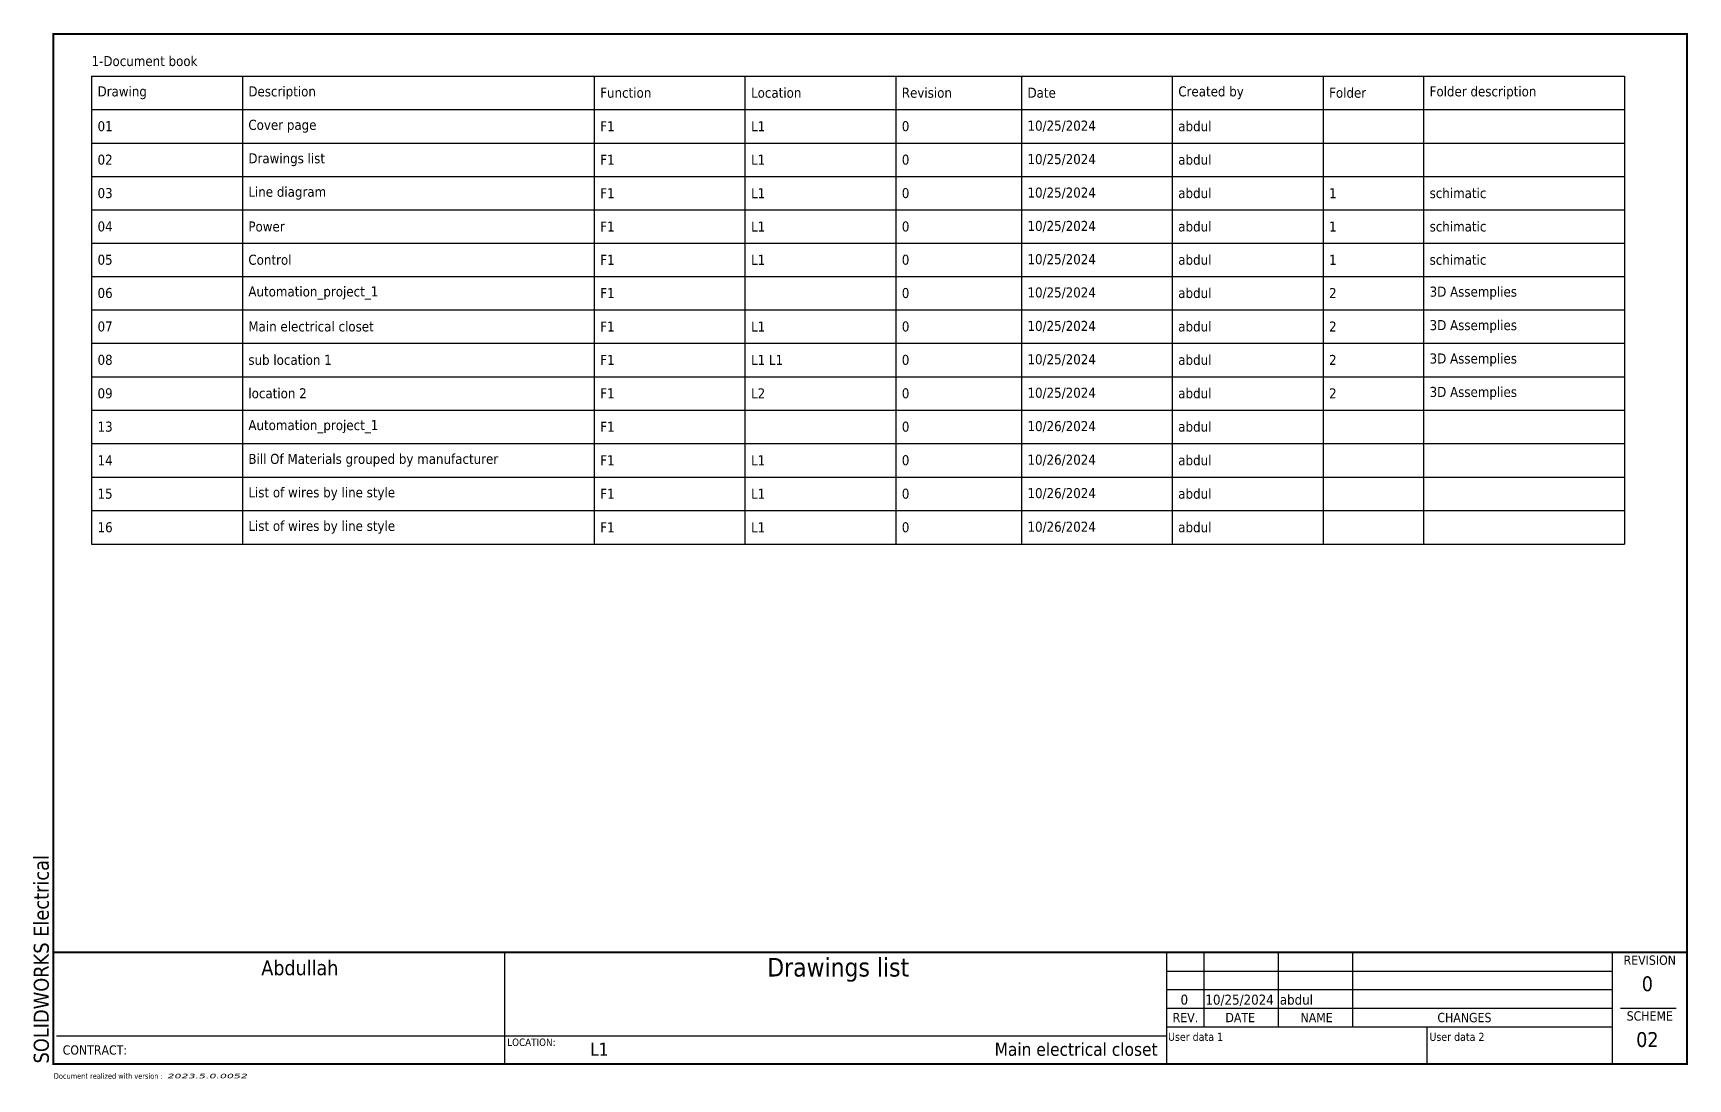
# Model space of a CAD drawing. Header units: inches. Extents: x 0.2 to 16.6, y 0.2 to 10.6.
import ezdxf
from ezdxf.enums import TextEntityAlignment as Align

# ---------------------------------------------------------------- set-up
doc = ezdxf.new("R2010")
doc.units = ezdxf.units.IN
doc.header["$LTSCALE"] = 0.5
doc.header["$MEASUREMENT"] = 0
doc.layers.add('TITLEBLOCK', color=7, linetype='Continuous')
doc.styles.add('TAHOMA_STANDARD', font='')
doc.styles.add('TR_BOM_DATA', font='tahoma.ttf', dxfattribs={"height": 0.1})
doc.styles.add('TR_BOM_HEADING', font='tahoma.ttf', dxfattribs={"height": 0.1})
doc.styles.add('TR_BOM_TITLE', font='tahoma.ttf', dxfattribs={"height": 0.1})
doc.styles.get('TAHOMA_STANDARD').set_extended_font_data('Tahoma')

# ---------------------------------------------------------------- blocks, each defined once
blk = doc.blocks.new('TR_FDP_ANSI_B_EN')
at = {"color": 7}
for p, q in [((4.862, 0.37), (4.862, 1.48)), ((11.446, 0.37), (11.446, 1.48)), ((11.816, 0.74), (11.816, 1.48)), ((12.556, 0.74), (12.556, 1.48)), ((13.296, 0.74), (13.296, 1.48)), ((15.88, 0.37), (15.88, 1.48)), ((11.446, 1.295), (15.88, 1.295)), ((11.446, 1.11), (15.88, 1.11)), ((11.446, 0.925), (15.88, 0.925)), ((15.958, 0.925), (16.513, 0.925)), ((11.446, 0.74), (15.88, 0.74)), ((14.033, 0.74), (14.033, 0.37)), ((11.45, 0.647), (0.4, 0.647))]:
    blk.add_line(p, q, dxfattribs=at)
at = {"color": 7, "const_width": 0.0185}
blk.add_lwpolyline([(0.37, 10.619), (16.62, 10.619), (16.62, 0.37), (0.37, 0.37)], close=True, dxfattribs=at)
blk.add_lwpolyline([(0.37, 1.48), (16.62, 1.48)], dxfattribs=at)
at = {"color": 7, "style": 'TAHOMA_STANDARD'}
for s, p in [('REVISION', (16.25, 1.403)), ('CHANGES', (14.406, 0.832)), ('SCHEME', (16.25, 0.848))]:
    blk.add_text(s, height=0.0925, dxfattribs=at).set_placement(p, align=Align.MIDDLE_CENTER)
for s, p in [('REV.', (11.631, 0.832)), ('DATE', (12.176, 0.832)), ('NAME', (12.936, 0.832))]:
    blk.add_text(s, height=0.0925, dxfattribs=at).set_placement(p, align=Align.MIDDLE)
for s, height, p in [('CONTRACT:', 0.0925, (0.463, 0.509)), ('LOCATION:', 0.074, (4.885, 0.586)), ('Document realized with version :', 0.0555, (0.375, 0.25))]:
    blk.add_text(s, height=height, dxfattribs=at).set_placement(p, align=Align.MIDDLE_LEFT)
blk.add_attdef('#APP_NAME', text='', height=0.15, rotation=90, dxfattribs=at).set_placement((0.25, 0.375), align=Align.MIDDLE_LEFT)
for tag, height, p in [('#PROJECT_DWG_OFFICE', 0.148, (2.822, 1.253)), ('#FOLIO_TZ_0_L1', 0.185, (8.177, 1.24)), ('#PROJECT_DWG_OFFICE_ADDRESS_1', 0.111, (2.822, 1.044)), ('#PROJECT_DWG_OFFICE_ADDRESS_2', 0.111, (2.822, 0.894)), ('#FOLIO_TZ_1_L1', 0.148, (8.18, 0.957)), ('#PROJECT_DWG_OFFICE_ADDRESS_3', 0.111, (2.822, 0.738)), ('#FOLIO_TZ_2_L1', 0.148, (8.177, 0.746))]:
    blk.add_attdef(tag, text='', height=height, dxfattribs=at).set_placement(p, align=Align.CENTER)
for tag, height, p in [('#REV_NO_-0', 0.1, (11.62, 1.38)), ('#REV_NO_-1', 0.1, (11.62, 1.2)), ('#REV_NO', 0.148, (16.226, 1.168)), ('#REV_NO_-2', 0.1, (11.62, 1.01)), ('#FOLIO_TAG', 0.148, (16.226, 0.613))]:
    blk.add_attdef(tag, text='', height=height, dxfattribs=at).set_placement(p, align=Align.MIDDLE_CENTER)
for tag, height, p in [('#REV_CREATED_ON_-0', 0.1, (11.83, 1.38)), ('#REV_CREATED_BY_-0', 0.1, (12.57, 1.38)), ('#REV_NO_-0_TZ_0_L1', 0.1, (13.31, 1.38)), ('#REV_CREATED_ON_-1', 0.1, (11.83, 1.2)), ('#REV_CREATED_BY_-1', 0.1, (12.57, 1.2)), ('#REV_NO_-1_TZ_0_L1', 0.1, (13.31, 1.2)), ('#REV_CREATED_ON_-2', 0.1, (11.83, 1.01)), ('#REV_CREATED_BY_-2', 0.1, (12.57, 1.01)), ('#REV_NO_-2_TZ_0_L1', 0.1, (13.31, 1.01)), ('#FOLIO_LOC_TAG', 0.13, (5.71, 0.516))]:
    blk.add_attdef(tag, text='', height=height, dxfattribs=at).set_placement(p, align=Align.MIDDLE_LEFT)
for tag, p, height in [('##BUNDLE_TX_0_L1', (11.458, 0.6), 0.08), ('##BUNDLE_TX_1_L1', (14.058, 0.6), 0.08), ('#BUNDLE_TX_0', (11.508, 0.45), 0.0925), ('#BUNDLE_TX_1', (14.108, 0.45), 0.0925)]:
    blk.add_attdef(tag, p, '', height=height, dxfattribs=at)
blk.add_attdef('#PROJECT_CONTRACT_NUM', text='', height=0.13, dxfattribs=at).set_placement((1.397, 0.418), align=Align.BOTTOM_LEFT)
blk.add_attdef('#FOLIO_LOC_TZ_0_L1', text='', height=0.13, dxfattribs=at).set_placement((11.354, 0.516), align=Align.MIDDLE_RIGHT)
at = {"color": 7, "style": 'TAHOMA_STANDARD', "oblique": 15, "width": 2.071003}
blk.add_attdef('#ELVER', text='', height=0.0447, dxfattribs=at).set_placement((1.5, 0.25), align=Align.MIDDLE_LEFT)
blk = doc.blocks.new('*T20')
at = {"color": 0, "linetype": 'ByBlock', "lineweight": -2}
for p, q in [((0, 0), (15.25, 0)), ((0, 0), (0, -4.656)), ((1.5, 0), (1.5, -4.656)), ((5, 0), (5, -4.656)), ((6.5, 0), (6.5, -4.656)), ((8, 0), (8, -4.656)), ((9.25, 0), (9.25, -4.656)), ((10.75, 0), (10.75, -4.656)), ((12.25, 0), (12.25, -4.656)), ((13.25, 0), (13.25, -4.656)), ((15.25, 0), (15.25, -4.656)), ((0, -0.332), (15.25, -0.332)), ((0, -0.666), (15.25, -0.666)), ((0, -0.999), (15.25, -0.999)), ((0, -1.332), (15.25, -1.332)), ((0, -1.662), (15.25, -1.662)), ((0, -1.993), (15.25, -1.993)), ((0, -2.326), (15.25, -2.326)), ((0, -2.658), (15.25, -2.658)), ((0, -2.991), (15.25, -2.991)), ((0, -3.323), (15.25, -3.323)), ((0, -3.656), (15.25, -3.656)), ((0, -3.99), (15.25, -3.99)), ((0, -4.323), (15.25, -4.323)), ((0, -4.656), (15.25, -4.656))]:
    blk.add_line(p, q, dxfattribs=at)
at = {"color": 150, "char_height": 0.1, "attachment_point": 4, "style": 'TR_BOM_HEADING'}
for s, insert, width in [('Drawing', (0.06, -0.166), 1.38), ('Description', (1.56, -0.166), 3.38), ('Function', (5.06, -0.166), 1.38), ('Location', (6.56, -0.166), 1.38), ('Revision', (8.06, -0.166), 1.13), ('Date', (9.31, -0.166), 1.38), ('Created by', (10.81, -0.166), 1.38), ('Folder', (12.31, -0.166), 0.88), ('Folder description', (13.31, -0.166), 1.88)]:
    blk.add_mtext(s, dxfattribs=dict(at, insert=insert, width=width))
at = {"color": 7, "char_height": 0.1, "attachment_point": 4, "style": 'TR_BOM_DATA'}
for s, insert, width in [('01', (0.06, -0.499), 1.38), ('Cover page', (1.56, -0.499), 3.38), ('F1', (5.06, -0.499), 1.38), ('L1', (6.56, -0.499), 1.38), ('0', (8.06, -0.499), 1.13), ('10/25/2024', (9.31, -0.499), 1.38), ('abdul', (10.81, -0.499), 1.38), ('02', (0.06, -0.832), 1.38), ('Drawings list', (1.56, -0.832), 3.38), ('F1', (5.06, -0.832), 1.38), ('L1', (6.56, -0.832), 1.38), ('0', (8.06, -0.832), 1.13), ('10/25/2024', (9.31, -0.832), 1.38), ('abdul', (10.81, -0.832), 1.38), ('03', (0.06, -1.165), 1.38), ('Line diagram', (1.56, -1.165), 3.38), ('F1', (5.06, -1.165), 1.38), ('L1', (6.56, -1.165), 1.38), ('0', (8.06, -1.165), 1.13), ('10/25/2024', (9.31, -1.165), 1.38), ('abdul', (10.81, -1.165), 1.38), ('1', (12.31, -1.165), 0.88), ('schimatic', (13.31, -1.165), 1.88), ('04', (0.06, -1.497), 1.38), ('Power', (1.56, -1.497), 3.38), ('F1', (5.06, -1.497), 1.38), ('L1', (6.56, -1.497), 1.38), ('0', (8.06, -1.497), 1.13), ('10/25/2024', (9.31, -1.497), 1.38), ('abdul', (10.81, -1.497), 1.38), ('1', (12.31, -1.497), 0.88), ('schimatic', (13.31, -1.497), 1.88), ('05', (0.06, -1.828), 1.38), ('Control', (1.56, -1.828), 3.38), ('F1', (5.06, -1.828), 1.38), ('L1', (6.56, -1.828), 1.38), ('0', (8.06, -1.828), 1.13), ('10/25/2024', (9.31, -1.828), 1.38), ('abdul', (10.81, -1.828), 1.38), ('1', (12.31, -1.828), 0.88), ('schimatic', (13.31, -1.828), 1.88), ('06', (0.06, -2.159), 1.38), ('Automation_project_1', (1.56, -2.159), 3.38), ('F1', (5.06, -2.159), 1.38), ('0', (8.06, -2.159), 1.13), ('10/25/2024', (9.31, -2.159), 1.38), ('abdul', (10.81, -2.159), 1.38), ('2', (12.31, -2.159), 0.88), ('3D Assemplies', (13.31, -2.159), 1.88), ('07', (0.06, -2.492), 1.38), ('Main electrical closet', (1.56, -2.492), 3.38), ('F1', (5.06, -2.492), 1.38), ('L1', (6.56, -2.492), 1.38), ('0', (8.06, -2.492), 1.13), ('10/25/2024', (9.31, -2.492), 1.38), ('abdul', (10.81, -2.492), 1.38), ('2', (12.31, -2.492), 0.88), ('3D Assemplies', (13.31, -2.492), 1.88), ('08', (0.06, -2.824), 1.38), ('sub location 1', (1.56, -2.824), 3.38), ('F1', (5.06, -2.824), 1.38), ('L1 L1', (6.56, -2.824), 1.38), ('0', (8.06, -2.824), 1.13), ('10/25/2024', (9.31, -2.824), 1.38), ('abdul', (10.81, -2.824), 1.38), ('2', (12.31, -2.824), 0.88), ('3D Assemplies', (13.31, -2.824), 1.88), ('09', (0.06, -3.157), 1.38), ('location 2', (1.56, -3.157), 3.38), ('F1', (5.06, -3.157), 1.38), ('L2', (6.56, -3.157), 1.38), ('0', (8.06, -3.157), 1.13), ('10/25/2024', (9.31, -3.157), 1.38), ('abdul', (10.81, -3.157), 1.38), ('2', (12.31, -3.157), 0.88), ('3D Assemplies', (13.31, -3.157), 1.88), ('13', (0.06, -3.489), 1.38), ('Automation_project_1', (1.56, -3.489), 3.38), ('F1', (5.06, -3.489), 1.38), ('0', (8.06, -3.489), 1.13), ('10/26/2024', (9.31, -3.489), 1.38), ('abdul', (10.81, -3.489), 1.38), ('14', (0.06, -3.823), 1.38), ('Bill Of Materials grouped by manufacturer', (1.56, -3.823), 3.38), ('F1', (5.06, -3.823), 1.38), ('L1', (6.56, -3.823), 1.38), ('0', (8.06, -3.823), 1.13), ('10/26/2024', (9.31, -3.823), 1.38), ('abdul', (10.81, -3.823), 1.38), ('15', (0.06, -4.156), 1.38), ('List of wires by line style', (1.56, -4.156), 3.38), ('F1', (5.06, -4.156), 1.38), ('L1', (6.56, -4.156), 1.38), ('0', (8.06, -4.156), 1.13), ('10/26/2024', (9.31, -4.156), 1.38), ('abdul', (10.81, -4.156), 1.38), ('16', (0.06, -4.49), 1.38), ('List of wires by line style', (1.56, -4.49), 3.38), ('F1', (5.06, -4.49), 1.38), ('L1', (6.56, -4.49), 1.38), ('0', (8.06, -4.49), 1.13), ('10/26/2024', (9.31, -4.49), 1.38), ('abdul', (10.81, -4.49), 1.38)]:
    blk.add_mtext(s, dxfattribs=dict(at, insert=insert, width=width))

msp = doc.modelspace()

# ---------------------------------------------------------------- block references
msp.add_blockref('*T20', (0.75, 10.2))
at = {"layer": 'TITLEBLOCK'}
msp.add_blockref('TR_FDP_ANSI_B_EN', (0, 0), dxfattribs=at).add_auto_attribs({'#FOLIO_TAG': '02', '#FOLIO_LOC_TAG': 'L1', '#FOLIO_LOC_TZ_0_L1': 'Main electrical closet', '#FOLIO_TZ_0_L1': 'Drawings list', '#REV_NO': '0', '#ELVER': '2023.5.0.0052', '#PROJECT_DWG_OFFICE': 'Abdullah', '##BUNDLE_TX_0_L1': 'User data 1', '##BUNDLE_TX_1_L1': 'User data 2', '#REV_NO_-2': '0', '#REV_CREATED_BY_-2': 'abdul', '#REV_CREATED_ON_-2': '10/25/2024', '#APP_NAME': 'SOLIDWORKS Electrical'})

# ---------------------------------------------------------------- texts
at = {"color": 150, "style": 'TR_BOM_TITLE'}
msp.add_text('1-Document book', height=0.1, dxfattribs=at).set_placement((0.75, 10.3))

doc.saveas('drawing.dxf')
